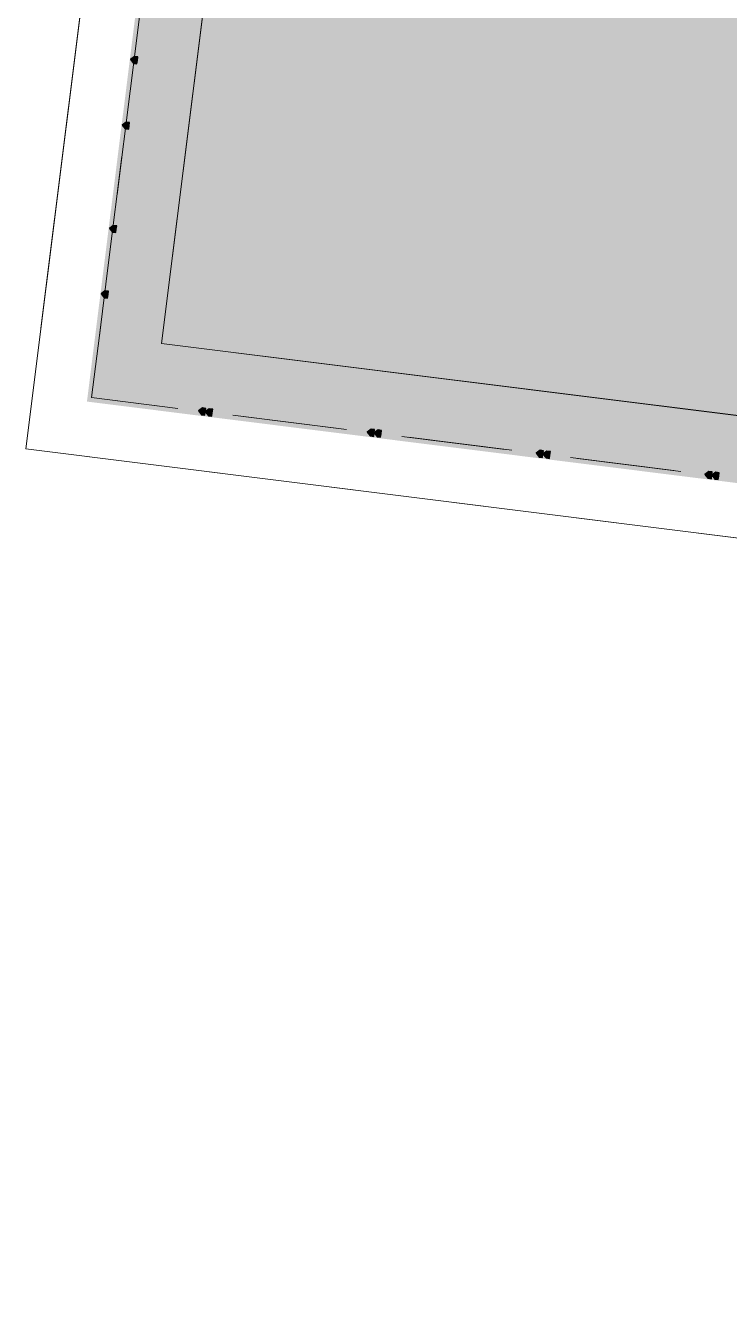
# Model space of a CAD drawing. Header units: metres. Extents: x -4 to 509425, y 7549 to 4732445.
# Drawn here: x 475956.719 to 475958.435, y 4719709.734 to 4719712.867 of the extents above; entities that cross this region are included whole.
import ezdxf

# ---------------------------------------------------------------- set-up
doc = ezdxf.new("R2010")
doc.units = ezdxf.units.M
doc.header["$LTSCALE"] = 0.01
doc.header["$MEASUREMENT"] = 0
doc.layers.get('0').update_dxf_attribs({"lineweight": 0})
doc.layers.add('_SUBESTACIÓN', color=1, linetype='Continuous')
doc.layers.add('SUBESTACION LA VID', color=253, linetype='Continuous')

# ---------------------------------------------------------------- blocks, each defined once
blk = doc.blocks.new('A$Cfff6051d')
at = {"layer": 'SUBESTACION LA VID', "transparency": 33554687}
h = blk.add_hatch(color=256, dxfattribs=at)
h.dxf.hatch_style = 2
h.paths.add_polyline_path([(475956.9916, 4719712.7822), (475956.9927, 4719712.7906), (475956.9843, 4719712.7916), (475956.9748, 4719712.7843), (475956.9822, 4719712.7748), (475956.9906, 4719712.7738)])
h = blk.add_hatch(color=256, dxfattribs=at)
h.dxf.hatch_style = 2
h.paths.add_polyline_path([(475956.9716, 4719712.6226), (475956.9727, 4719712.631), (475956.9643, 4719712.632), (475956.9548, 4719712.6247), (475956.9621, 4719712.6152), (475956.9705, 4719712.6142)])
h = blk.add_hatch(color=256, dxfattribs=at)
h.dxf.hatch_style = 2
h.paths.add_polyline_path([(475956.94, 4719712.3706), (475956.9411, 4719712.379), (475956.9327, 4719712.38), (475956.9232, 4719712.3727), (475956.9306, 4719712.3632), (475956.939, 4719712.3622)])
h = blk.add_hatch(color=256, dxfattribs=at)
h.dxf.hatch_style = 2
h.paths.add_polyline_path([(475956.92, 4719712.211), (475956.921, 4719712.2194), (475956.9126, 4719712.2204), (475956.9032, 4719712.2131), (475956.9105, 4719712.2036), (475956.9189, 4719712.2026)])
h = blk.add_hatch(color=256, dxfattribs=at)
h.dxf.hatch_style = 2
h.paths.add_polyline_path([(475957.1572, 4719711.9252), (475957.1583, 4719711.9336), (475957.1499, 4719711.9347), (475957.1404, 4719711.9274), (475957.1478, 4719711.9179), (475957.1562, 4719711.9168)])
h = blk.add_hatch(color=256, dxfattribs=at)
h.dxf.hatch_style = 2
h.paths.add_polyline_path([(475957.174, 4719711.9231), (475957.1751, 4719711.9315), (475957.1667, 4719711.9326), (475957.1572, 4719711.9252), (475957.1646, 4719711.9158), (475957.173, 4719711.9147)])
h = blk.add_hatch(color=256, dxfattribs=at)
h.dxf.hatch_style = 2
h.paths.add_polyline_path([(475957.5688, 4719711.8736), (475957.5699, 4719711.882), (475957.5615, 4719711.8831), (475957.552, 4719711.8757), (475957.5594, 4719711.8663), (475957.5678, 4719711.8652)])
h = blk.add_hatch(color=256, dxfattribs=at)
h.dxf.hatch_style = 2
h.paths.add_polyline_path([(475957.5856, 4719711.8715), (475957.5867, 4719711.8799), (475957.5783, 4719711.881), (475957.5688, 4719711.8736), (475957.5762, 4719711.8642), (475957.5846, 4719711.8631)])
h = blk.add_hatch(color=256, dxfattribs=at)
h.dxf.hatch_style = 2
h.paths.add_polyline_path([(475957.9804, 4719711.822), (475957.9815, 4719711.8304), (475957.9731, 4719711.8315), (475957.9636, 4719711.8241), (475957.971, 4719711.8147), (475957.9794, 4719711.8136)])
h = blk.add_hatch(color=256, dxfattribs=at)
h.dxf.hatch_style = 2
h.paths.add_polyline_path([(475957.9972, 4719711.8199), (475957.9983, 4719711.8283), (475957.9899, 4719711.8294), (475957.9804, 4719711.822), (475957.9878, 4719711.8126), (475957.9962, 4719711.8115)])
h = blk.add_hatch(color=256, dxfattribs=at)
h.dxf.hatch_style = 2
h.paths.add_polyline_path([(475958.3921, 4719711.7704), (475958.3931, 4719711.7788), (475958.3847, 4719711.7799), (475958.3753, 4719711.7725), (475958.3826, 4719711.7631), (475958.391, 4719711.762)])
h = blk.add_hatch(color=256, dxfattribs=at)
h.dxf.hatch_style = 2
h.paths.add_polyline_path([(475958.4089, 4719711.7683), (475958.4099, 4719711.7767), (475958.4015, 4719711.7778), (475958.3921, 4719711.7704), (475958.3994, 4719711.761), (475958.4078, 4719711.7599)])
at = {"layer": 'SUBESTACION LA VID', "lineweight": 15}
for p, q in [((475956.9737, 4719712.7076), (475957.0053, 4719712.9596)), ((475956.9421, 4719712.4556), (475956.9737, 4719712.7076)), ((475956.9221, 4719712.296), (475956.9537, 4719712.548)), ((475956.899, 4719712.1112), (475956.9221, 4719712.296)), ((475957.0648, 4719711.9368), (475956.88, 4719711.96)), ((475957.4764, 4719711.8852), (475957.2244, 4719711.9168)), ((475957.5016, 4719711.8821), (475957.2496, 4719711.9137)), ((475957.888, 4719711.8336), (475957.636, 4719711.8652)), ((475957.9048, 4719711.8315), (475957.6528, 4719711.8631)), ((475958.2997, 4719711.782), (475958.0476, 4719711.8136)), ((475958.3165, 4719711.7799), (475958.0644, 4719711.8115))]:
    blk.add_line(p, q, dxfattribs=at)
for points in [[(475956.7562, 4719712.1291), (475967.9637, 4719801.5255), (476089.5502, 4719786.2823), (476086.0937, 4719758.7124), (476078.3057, 4719696.5919), (475956.7193, 4719711.8351)], [(475957.0502, 4719712.0922), (475968.2198, 4719801.1862), (476089.2182, 4719786.0167), (476085.7997, 4719758.7492), (476078.0486, 4719696.9228), (475957.0502, 4719712.0922)], [(475973.0411, 4719709.7888), (475956.7193, 4719711.8351), (475957.2132, 4719715.7749)], [(475973.078, 4719710.0828), (475957.0502, 4719712.0922), (475957.5072, 4719715.738)], [(475957.09, 4719711.9337), (475956.88, 4719711.96), (475956.9021, 4719712.1364)]]:
    blk.add_lwpolyline(points, dxfattribs=at)
at = {"layer": 'SUBESTACION LA VID'}
for points in [[(475956.9916, 4719712.7822), (475956.9927, 4719712.7906), (475956.9843, 4719712.7916), (475956.9748, 4719712.7843), (475956.9822, 4719712.7748), (475956.9906, 4719712.7738)], [(475956.9716, 4719712.6226), (475956.9727, 4719712.631), (475956.9643, 4719712.632), (475956.9548, 4719712.6247), (475956.9621, 4719712.6152), (475956.9705, 4719712.6142)], [(475956.94, 4719712.3706), (475956.9411, 4719712.379), (475956.9327, 4719712.38), (475956.9232, 4719712.3727), (475956.9306, 4719712.3632), (475956.939, 4719712.3622)], [(475956.92, 4719712.211), (475956.921, 4719712.2194), (475956.9126, 4719712.2204), (475956.9032, 4719712.2131), (475956.9105, 4719712.2036), (475956.9189, 4719712.2026)], [(475957.1572, 4719711.9252), (475957.1583, 4719711.9336), (475957.1499, 4719711.9347), (475957.1404, 4719711.9274), (475957.1478, 4719711.9179), (475957.1562, 4719711.9168)], [(475957.174, 4719711.9231), (475957.1751, 4719711.9315), (475957.1667, 4719711.9326), (475957.1572, 4719711.9252), (475957.1646, 4719711.9158), (475957.173, 4719711.9147)], [(475957.5688, 4719711.8736), (475957.5699, 4719711.882), (475957.5615, 4719711.8831), (475957.552, 4719711.8757), (475957.5594, 4719711.8663), (475957.5678, 4719711.8652)], [(475957.5856, 4719711.8715), (475957.5867, 4719711.8799), (475957.5783, 4719711.881), (475957.5688, 4719711.8736), (475957.5762, 4719711.8642), (475957.5846, 4719711.8631)], [(475957.9804, 4719711.822), (475957.9815, 4719711.8304), (475957.9731, 4719711.8315), (475957.9636, 4719711.8241), (475957.971, 4719711.8147), (475957.9794, 4719711.8136)], [(475957.9972, 4719711.8199), (475957.9983, 4719711.8283), (475957.9899, 4719711.8294), (475957.9804, 4719711.822), (475957.9878, 4719711.8126), (475957.9962, 4719711.8115)], [(475958.3921, 4719711.7704), (475958.3931, 4719711.7788), (475958.3847, 4719711.7799), (475958.3753, 4719711.7725), (475958.3826, 4719711.7631), (475958.391, 4719711.762)], [(475958.4089, 4719711.7683), (475958.4099, 4719711.7767), (475958.4015, 4719711.7778), (475958.3921, 4719711.7704), (475958.3994, 4719711.761), (475958.4078, 4719711.7599)]]:
    blk.add_lwpolyline(points, close=True, dxfattribs=at)
at = {"layer": 'SUBESTACION LA VID', "lineweight": 0}
for points in [[(475956.9916, 4719712.7822), (475956.9927, 4719712.7906), (475956.9843, 4719712.7916), (475956.9748, 4719712.7843), (475956.9822, 4719712.7748), (475956.9906, 4719712.7738)], [(475956.9716, 4719712.6226), (475956.9727, 4719712.631), (475956.9643, 4719712.632), (475956.9548, 4719712.6247), (475956.9621, 4719712.6152), (475956.9705, 4719712.6142)], [(475956.94, 4719712.3706), (475956.9411, 4719712.379), (475956.9327, 4719712.38), (475956.9232, 4719712.3727), (475956.9306, 4719712.3632), (475956.939, 4719712.3622)], [(475956.92, 4719712.211), (475956.921, 4719712.2194), (475956.9126, 4719712.2204), (475956.9032, 4719712.2131), (475956.9105, 4719712.2036), (475956.9189, 4719712.2026)], [(475957.1572, 4719711.9252), (475957.1583, 4719711.9336), (475957.1499, 4719711.9347), (475957.1404, 4719711.9274), (475957.1478, 4719711.9179), (475957.1562, 4719711.9168)], [(475957.174, 4719711.9231), (475957.1751, 4719711.9315), (475957.1667, 4719711.9326), (475957.1572, 4719711.9252), (475957.1646, 4719711.9158), (475957.173, 4719711.9147)], [(475957.5688, 4719711.8736), (475957.5699, 4719711.882), (475957.5615, 4719711.8831), (475957.552, 4719711.8757), (475957.5594, 4719711.8663), (475957.5678, 4719711.8652)], [(475957.5856, 4719711.8715), (475957.5867, 4719711.8799), (475957.5783, 4719711.881), (475957.5688, 4719711.8736), (475957.5762, 4719711.8642), (475957.5846, 4719711.8631)], [(475957.9804, 4719711.822), (475957.9815, 4719711.8304), (475957.9731, 4719711.8315), (475957.9636, 4719711.8241), (475957.971, 4719711.8147), (475957.9794, 4719711.8136)], [(475957.9972, 4719711.8199), (475957.9983, 4719711.8283), (475957.9899, 4719711.8294), (475957.9804, 4719711.822), (475957.9878, 4719711.8126), (475957.9962, 4719711.8115)], [(475958.3921, 4719711.7704), (475958.3931, 4719711.7788), (475958.3847, 4719711.7799), (475958.3753, 4719711.7725), (475958.3826, 4719711.7631), (475958.391, 4719711.762)], [(475958.4089, 4719711.7683), (475958.4099, 4719711.7767), (475958.4015, 4719711.7778), (475958.3921, 4719711.7704), (475958.3994, 4719711.761), (475958.4078, 4719711.7599)]]:
    blk.add_lwpolyline(points, close=True, dxfattribs=at)

msp = doc.modelspace()

# ---------------------------------------------------------------- hatches: boundary and pattern name
at = {"layer": '_SUBESTACIÓN', "transparency": 33554559}
h = msp.add_hatch(color=1, dxfattribs=at)
h.dxf.hatch_style = 1
h.paths.add_polyline_path([(475968.6399, 4719805.825), (476089.9386, 4719790.615), (476078.1686, 4719696.74), (475956.8686, 4719711.9502)])

# ---------------------------------------------------------------- block references
at = {"linetype": 'Continuous'}
msp.add_blockref('A$Cfff6051d', (0, 0), dxfattribs=at)

doc.saveas('drawing.dxf')
